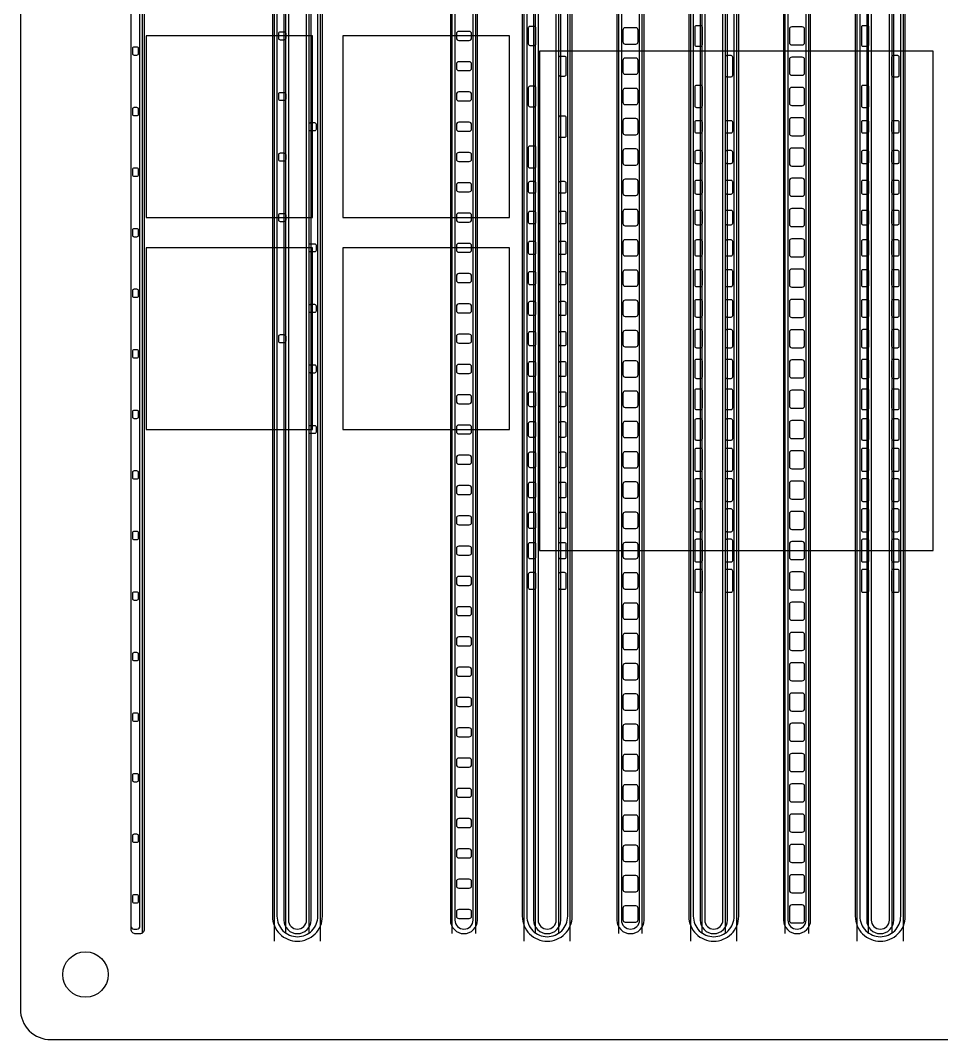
# Model space of a CAD drawing. Header units: millimetres. Extents: x -62 to 62, y -67 to 70.
# Drawn here: x -62.3 to -1.4, y -67.3 to 0 of the extents above; entities that cross this region are included whole.
import ezdxf

# ---------------------------------------------------------------- set-up
doc = ezdxf.new("R2010")
doc.units = ezdxf.units.MM
for name, color, linetype in [('DATUM_BOTH', 6, 'Continuous'), ('LAND_GROOVE_BOTH_FACES', 2, 'Continuous'), ('LAND_RECESS_TOP', 3, 'Continuous'), ('LAND_WINDOW_THRU', 4, 'Continuous'), ('MASK_NO_FILLER', 30, 'Continuous'), ('OUTLINE_BOTH', 7, 'Continuous'), ('REF', 8, 'Continuous'), ('WEB_ORIFICE_INLET', 1, 'Continuous'), ('WEB_ORIFICE_OUTLET', 5, 'Continuous')]:
    doc.layers.add(name, color=color, linetype=linetype)

msp = doc.modelspace()

# ---------------------------------------------------------------- linework, layer by layer
at = {"layer": 'DATUM_BOTH'}
msp.add_circle((-58, -63), 1.5, dxfattribs=at)
at = {"layer": 'LAND_GROOVE_BOTH_FACES'}
for p, q in [((-45.525, -60.8), (-45.525, 60.8)), ((-42.475, -60.8), (-42.475, 60.8)), ((-29.025, -60.8), (-29.025, 60.8)), ((-25.975, -60.8), (-25.975, 60.8)), ((-18.025, -60.8), (-18.025, 60.8)), ((-14.975, -60.8), (-14.975, 60.8)), ((-7.025, -60.8), (-7.025, 60.8)), ((-3.975, -60.8), (-3.975, 60.8)), ((-54.225, -60.3), (-54.225, 60.3)), ((-44.775, -60.3), (-44.775, 60.3)), ((-43.225, -60.3), (-43.225, 60.3)), ((-33.775, -60.3), (-33.775, 60.3)), ((-32.225, -60.3), (-32.225, 60.3)), ((-28.275, -60.3), (-28.275, 60.3)), ((-26.725, -60.3), (-26.725, 60.3)), ((-22.775, -60.3), (-22.775, 60.3)), ((-21.225, -60.3), (-21.225, 60.3)), ((-17.275, -60.3), (-17.275, 60.3)), ((-15.725, -60.3), (-15.725, 60.3)), ((-11.775, -60.3), (-11.775, 60.3)), ((-10.225, -60.3), (-10.225, 60.3)), ((-6.275, -60.3), (-6.275, 60.3)), ((-4.725, -60.3), (-4.725, 60.3))]:
    msp.add_line(p, q, dxfattribs=at)
at = {"layer": 'LAND_RECESS_TOP'}
for points in [[(-44, -60.5), (-44, -60.5, 0.414214), (-42.65, -59.15), (-42.65, 59.15, 0.414214), (-44, 60.5), (-44, 60.5, 0.414214), (-45.35, 59.15), (-45.35, -59.15, 0.414214)], [(-27.5, -60.5), (-27.5, -60.5, 0.414214), (-26.15, -59.15), (-26.15, 59.15, 0.414214), (-27.5, 60.5), (-27.5, 60.5, 0.414214), (-28.85, 59.15), (-28.85, -59.15, 0.414214)], [(-16.5, -60.5), (-16.5, -60.5, 0.414214), (-15.15, -59.15), (-15.15, 59.15, 0.414214), (-16.5, 60.5), (-16.5, 60.5, 0.414214), (-17.85, 59.15), (-17.85, -59.15, 0.414214)], [(-5.5, -60.5), (-5.5, -60.5, 0.414214), (-4.15, -59.15), (-4.15, 59.15, 0.414214), (-5.5, 60.5), (-5.5, 60.5, 0.414214), (-6.85, 59.15), (-6.85, -59.15, 0.414214)]]:
    msp.add_lwpolyline(points, format="xyb", close=True, dxfattribs=at)
at = {"layer": 'LAND_WINDOW_THRU'}
for points in [[(-54.8, -60), (-54.6, -60, 0.414214), (-54.4, -59.8), (-54.4, 59.8, 0.414214), (-54.6, 60), (-54.8, 60, 0.414214), (-55, 59.8), (-55, -59.8, 0.414214)], [(-44, -60), (-44, -60, 0.414214), (-43.4, -59.4), (-43.4, 59.4, 0.414214), (-44, 60), (-44, 60, 0.414214), (-44.6, 59.4), (-44.6, -59.4, 0.414214)], [(-33, -60), (-33, -60, 0.414214), (-32.4, -59.4), (-32.4, 59.4, 0.414214), (-33, 60), (-33, 60, 0.414214), (-33.6, 59.4), (-33.6, -59.4, 0.414214)], [(-27.5, -60), (-27.5, -60, 0.414214), (-26.9, -59.4), (-26.9, 59.4, 0.414214), (-27.5, 60), (-27.5, 60, 0.414214), (-28.1, 59.4), (-28.1, -59.4, 0.414214)], [(-22, -60), (-22, -60, 0.414214), (-21.4, -59.4), (-21.4, 59.4, 0.414214), (-22, 60), (-22, 60, 0.414214), (-22.6, 59.4), (-22.6, -59.4, 0.414214)], [(-16.5, -60), (-16.5, -60, 0.414214), (-15.9, -59.4), (-15.9, 59.4, 0.414214), (-16.5, 60), (-16.5, 60, 0.414214), (-17.1, 59.4), (-17.1, -59.4, 0.414214)], [(-11, -60), (-11, -60, 0.414214), (-10.4, -59.4), (-10.4, 59.4, 0.414214), (-11, 60), (-11, 60, 0.414214), (-11.6, 59.4), (-11.6, -59.4, 0.414214)], [(-5.5, -60), (-5.5, -60, 0.414214), (-4.9, -59.4), (-4.9, 59.4, 0.414214), (-5.5, 60), (-5.5, 60, 0.414214), (-6.1, 59.4), (-6.1, -59.4, 0.414214)]]:
    msp.add_lwpolyline(points, format="xyb", close=True, dxfattribs=at)
at = {"layer": 'MASK_NO_FILLER'}
for points in [[(-44, -60.8), (-44, -60.8, 0.414214), (-42.35, -59.15), (-42.35, 59.15, 0.414214), (-44, 60.8), (-44, 60.8, 0.414214), (-45.65, 59.15), (-45.65, -59.15, 0.414214)], [(-27.5, -60.8), (-27.5, -60.8, 0.414214), (-25.85, -59.15), (-25.85, 59.15, 0.414214), (-27.5, 60.8), (-27.5, 60.8, 0.414214), (-29.15, 59.15), (-29.15, -59.15, 0.414214)], [(-16.5, -60.8), (-16.5, -60.8, 0.414214), (-14.85, -59.15), (-14.85, 59.15, 0.414214), (-16.5, 60.8), (-16.5, 60.8, 0.414214), (-18.15, 59.15), (-18.15, -59.15, 0.414214)], [(-5.5, -60.8), (-5.5, -60.8, 0.414214), (-3.85, -59.15), (-3.85, 59.15, 0.414214), (-5.5, 60.8), (-5.5, 60.8, 0.414214), (-7.15, 59.15), (-7.15, -59.15, 0.414214)], [(-54.7, -60.3), (-54.4, -60.3, 0.414214), (-54.1, -60), (-54.1, 60, 0.414214), (-54.4, 60.3), (-54.7, 60.3, 0.414214), (-55, 60), (-55, -60, 0.414214)], [(-44, -60.3), (-44, -60.3, 0.414214), (-43.1, -59.4), (-43.1, 59.4, 0.414214), (-44, 60.3), (-44, 60.3, 0.414214), (-44.9, 59.4), (-44.9, -59.4, 0.414214)], [(-33, -60.3), (-33, -60.3, 0.414214), (-32.1, -59.4), (-32.1, 59.4, 0.414214), (-33, 60.3), (-33, 60.3, 0.414214), (-33.9, 59.4), (-33.9, -59.4, 0.414214)], [(-27.5, -60.3), (-27.5, -60.3, 0.414214), (-26.6, -59.4), (-26.6, 59.4, 0.414214), (-27.5, 60.3), (-27.5, 60.3, 0.414214), (-28.4, 59.4), (-28.4, -59.4, 0.414214)], [(-22, -60.3), (-22, -60.3, 0.414214), (-21.1, -59.4), (-21.1, 59.4, 0.414214), (-22, 60.3), (-22, 60.3, 0.414214), (-22.9, 59.4), (-22.9, -59.4, 0.414214)], [(-16.5, -60.3), (-16.5, -60.3, 0.414214), (-15.6, -59.4), (-15.6, 59.4, 0.414214), (-16.5, 60.3), (-16.5, 60.3, 0.414214), (-17.4, 59.4), (-17.4, -59.4, 0.414214)], [(-11, -60.3), (-11, -60.3, 0.414214), (-10.1, -59.4), (-10.1, 59.4, 0.414214), (-11, 60.3), (-11, 60.3, 0.414214), (-11.9, 59.4), (-11.9, -59.4, 0.414214)], [(-5.5, -60.3), (-5.5, -60.3, 0.414214), (-4.6, -59.4), (-4.6, 59.4, 0.414214), (-5.5, 60.3), (-5.5, 60.3, 0.414214), (-6.4, 59.4), (-6.4, -59.4, 0.414214)]]:
    msp.add_lwpolyline(points, format="xyb", close=True, dxfattribs=at)
at = {"layer": 'OUTLINE_BOTH'}
msp.add_lwpolyline([(-60.3, -67.3), (60.3, -67.3, 0.414214), (62.3, -65.3), (62.3, 65.3, 0.414214), (60.3, 67.3), (-60.3, 67.3, 0.414214), (-62.3, 65.3), (-62.3, -65.3, 0.414214)], format="xyb", close=True, dxfattribs=at)
at = {"layer": 'REF'}
for points in [[(-54, -13), (-43, -13), (-43, -1), (-54, -1)], [(-41, -13), (-30, -13), (-30, -1), (-41, -1)], [(-28, -35), (-2, -35), (-2, -2), (-28, -2)], [(-54, -27), (-43, -27), (-43, -15), (-54, -15)], [(-41, -27), (-30, -27), (-30, -15), (-41, -15)]]:
    msp.add_lwpolyline(points, close=True, dxfattribs=at)
at = {"layer": 'WEB_ORIFICE_INLET'}
for points in [[(-28.65, -1.625), (-28.35, -1.625, 0.414214), (-28.25, -1.525), (-28.25, -0.475, 0.414214), (-28.35, -0.375), (-28.65, -0.375, 0.414214), (-28.75, -0.475), (-28.75, -1.525, 0.414214)], [(-17.65, -1.675), (-17.35, -1.675, 0.414214), (-17.25, -1.575), (-17.25, -0.425, 0.414214), (-17.35, -0.325), (-17.65, -0.325, 0.414214), (-17.75, -0.425), (-17.75, -1.575, 0.414214)], [(-6.65, -1.675), (-6.35, -1.675, 0.414214), (-6.25, -1.575), (-6.25, -0.425, 0.414214), (-6.35, -0.325), (-6.65, -0.325, 0.414214), (-6.75, -0.425), (-6.75, -1.575, 0.414214)], [(-45.15, -1.25), (-44.85, -1.25, 0.414214), (-44.75, -1.15), (-44.75, -0.85, 0.414214), (-44.85, -0.75), (-45.15, -0.75, 0.414214), (-45.25, -0.85), (-45.25, -1.15, 0.414214)], [(-26.65, -3.65), (-26.35, -3.65, 0.414214), (-26.25, -3.55), (-26.25, -2.45, 0.414214), (-26.35, -2.35), (-26.65, -2.35, 0.414214), (-26.75, -2.45), (-26.75, -3.55, 0.414214)], [(-15.65, -3.7), (-15.35, -3.7, 0.414214), (-15.25, -3.6), (-15.25, -2.4, 0.414214), (-15.35, -2.3), (-15.65, -2.3, 0.414214), (-15.75, -2.4), (-15.75, -3.6, 0.414214)], [(-4.65, -3.7), (-4.35, -3.7, 0.414214), (-4.25, -3.6), (-4.25, -2.4, 0.414214), (-4.35, -2.3), (-4.65, -2.3, 0.414214), (-4.75, -2.4), (-4.75, -3.6, 0.414214)], [(-28.65, -5.675), (-28.35, -5.675, 0.414214), (-28.25, -5.575), (-28.25, -4.425, 0.414214), (-28.35, -4.325), (-28.65, -4.325, 0.414214), (-28.75, -4.425), (-28.75, -5.575, 0.414214)], [(-17.65, -5.725), (-17.35, -5.725, 0.414214), (-17.25, -5.625), (-17.25, -4.375, 0.414214), (-17.35, -4.275), (-17.65, -4.275, 0.414214), (-17.75, -4.375), (-17.75, -5.625, 0.414214)], [(-6.65, -5.725), (-6.35, -5.725, 0.414214), (-6.25, -5.625), (-6.25, -4.375, 0.414214), (-6.35, -4.275), (-6.65, -4.275, 0.414214), (-6.75, -4.375), (-6.75, -5.625, 0.414214)], [(-45.15, -5.25), (-44.85, -5.25, 0.414214), (-44.75, -5.15), (-44.75, -4.85, 0.414214), (-44.85, -4.75), (-45.15, -4.75, 0.414214), (-45.25, -4.85), (-45.25, -5.15, 0.414214)], [(-26.65, -7.7), (-26.35, -7.7, 0.414214), (-26.25, -7.6), (-26.25, -6.4, 0.414214), (-26.35, -6.3), (-26.65, -6.3, 0.414214), (-26.75, -6.4), (-26.75, -7.6, 0.414214)], [(-17.65, -7.4), (-17.35, -7.4, 0.414214), (-17.25, -7.3), (-17.25, -6.7, 0.414214), (-17.35, -6.6), (-17.65, -6.6, 0.414214), (-17.75, -6.7), (-17.75, -7.3, 0.414214)], [(-15.65, -7.4), (-15.35, -7.4, 0.414214), (-15.25, -7.3), (-15.25, -6.7, 0.414214), (-15.35, -6.6), (-15.65, -6.6, 0.414214), (-15.75, -6.7), (-15.75, -7.3, 0.414214)], [(-6.65, -7.4), (-6.35, -7.4, 0.414214), (-6.25, -7.3), (-6.25, -6.7, 0.414214), (-6.35, -6.6), (-6.65, -6.6, 0.414214), (-6.75, -6.7), (-6.75, -7.3, 0.414214)], [(-4.65, -7.4), (-4.35, -7.4, 0.414214), (-4.25, -7.3), (-4.25, -6.7, 0.414214), (-4.35, -6.6), (-4.65, -6.6, 0.414214), (-4.75, -6.7), (-4.75, -7.3, 0.414214)], [(-43.15, -7.25), (-42.85, -7.25, 0.414214), (-42.75, -7.15), (-42.75, -6.85, 0.414214), (-42.85, -6.75), (-43.15, -6.75, 0.414214), (-43.25, -6.85), (-43.25, -7.15, 0.414214)], [(-45.15, -9.25), (-44.85, -9.25, 0.414214), (-44.75, -9.15), (-44.75, -8.85, 0.414214), (-44.85, -8.75), (-45.15, -8.75, 0.414214), (-45.25, -8.85), (-45.25, -9.15, 0.414214)], [(-28.65, -9.725), (-28.35, -9.725, 0.414214), (-28.25, -9.625), (-28.25, -8.375, 0.414214), (-28.35, -8.275), (-28.65, -8.275, 0.414214), (-28.75, -8.375), (-28.75, -9.625, 0.414214)], [(-17.65, -9.425), (-17.35, -9.425, 0.414214), (-17.25, -9.325), (-17.25, -8.675, 0.414214), (-17.35, -8.575), (-17.65, -8.575, 0.414214), (-17.75, -8.675), (-17.75, -9.325, 0.414214)], [(-15.65, -9.425), (-15.35, -9.425, 0.414214), (-15.25, -9.325), (-15.25, -8.675, 0.414214), (-15.35, -8.575), (-15.65, -8.575, 0.414214), (-15.75, -8.675), (-15.75, -9.325, 0.414214)], [(-6.65, -9.425), (-6.35, -9.425, 0.414214), (-6.25, -9.325), (-6.25, -8.675, 0.414214), (-6.35, -8.575), (-6.65, -8.575, 0.414214), (-6.75, -8.675), (-6.75, -9.325, 0.414214)], [(-4.65, -9.425), (-4.35, -9.425, 0.414214), (-4.25, -9.325), (-4.25, -8.675, 0.414214), (-4.35, -8.575), (-4.65, -8.575, 0.414214), (-4.75, -8.675), (-4.75, -9.325, 0.414214)], [(-28.65, -11.375), (-28.35, -11.375, 0.414214), (-28.25, -11.275), (-28.25, -10.725, 0.414214), (-28.35, -10.625), (-28.65, -10.625, 0.414214), (-28.75, -10.725), (-28.75, -11.275, 0.414214)], [(-26.65, -11.375), (-26.35, -11.375, 0.414214), (-26.25, -11.275), (-26.25, -10.725, 0.414214), (-26.35, -10.625), (-26.65, -10.625, 0.414214), (-26.75, -10.725), (-26.75, -11.275, 0.414214)], [(-17.65, -11.45), (-17.35, -11.45, 0.414214), (-17.25, -11.35), (-17.25, -10.65, 0.414214), (-17.35, -10.55), (-17.65, -10.55, 0.414214), (-17.75, -10.65), (-17.75, -11.35, 0.414214)], [(-15.65, -11.45), (-15.35, -11.45, 0.414214), (-15.25, -11.35), (-15.25, -10.65, 0.414214), (-15.35, -10.55), (-15.65, -10.55, 0.414214), (-15.75, -10.65), (-15.75, -11.35, 0.414214)], [(-6.65, -11.45), (-6.35, -11.45, 0.414214), (-6.25, -11.35), (-6.25, -10.65, 0.414214), (-6.35, -10.55), (-6.65, -10.55, 0.414214), (-6.75, -10.65), (-6.75, -11.35, 0.414214)], [(-4.65, -11.45), (-4.35, -11.45, 0.414214), (-4.25, -11.35), (-4.25, -10.65, 0.414214), (-4.35, -10.55), (-4.65, -10.55, 0.414214), (-4.75, -10.65), (-4.75, -11.35, 0.414214)], [(-45.15, -13.25), (-44.85, -13.25, 0.414214), (-44.75, -13.15), (-44.75, -12.85, 0.414214), (-44.85, -12.75), (-45.15, -12.75, 0.414214), (-45.25, -12.85), (-45.25, -13.15, 0.414214)], [(-28.65, -13.4), (-28.35, -13.4, 0.414214), (-28.25, -13.3), (-28.25, -12.7, 0.414214), (-28.35, -12.6), (-28.65, -12.6, 0.414214), (-28.75, -12.7), (-28.75, -13.3, 0.414214)], [(-26.65, -13.4), (-26.35, -13.4, 0.414214), (-26.25, -13.3), (-26.25, -12.7, 0.414214), (-26.35, -12.6), (-26.65, -12.6, 0.414214), (-26.75, -12.7), (-26.75, -13.3, 0.414214)], [(-17.65, -13.475), (-17.35, -13.475, 0.414214), (-17.25, -13.375), (-17.25, -12.625, 0.414214), (-17.35, -12.525), (-17.65, -12.525, 0.414214), (-17.75, -12.625), (-17.75, -13.375, 0.414214)], [(-15.65, -13.475), (-15.35, -13.475, 0.414214), (-15.25, -13.375), (-15.25, -12.625, 0.414214), (-15.35, -12.525), (-15.65, -12.525, 0.414214), (-15.75, -12.625), (-15.75, -13.375, 0.414214)], [(-6.65, -13.475), (-6.35, -13.475, 0.414214), (-6.25, -13.375), (-6.25, -12.625, 0.414214), (-6.35, -12.525), (-6.65, -12.525, 0.414214), (-6.75, -12.625), (-6.75, -13.375, 0.414214)], [(-4.65, -13.475), (-4.35, -13.475, 0.414214), (-4.25, -13.375), (-4.25, -12.625, 0.414214), (-4.35, -12.525), (-4.65, -12.525, 0.414214), (-4.75, -12.625), (-4.75, -13.375, 0.414214)], [(-43.15, -15.25), (-42.85, -15.25, 0.414214), (-42.75, -15.15), (-42.75, -14.85, 0.414214), (-42.85, -14.75), (-43.15, -14.75, 0.414214), (-43.25, -14.85), (-43.25, -15.15, 0.414214)], [(-28.65, -15.425), (-28.35, -15.425, 0.414214), (-28.25, -15.325), (-28.25, -14.675, 0.414214), (-28.35, -14.575), (-28.65, -14.575, 0.414214), (-28.75, -14.675), (-28.75, -15.325, 0.414214)], [(-26.65, -15.425), (-26.35, -15.425, 0.414214), (-26.25, -15.325), (-26.25, -14.675, 0.414214), (-26.35, -14.575), (-26.65, -14.575, 0.414214), (-26.75, -14.675), (-26.75, -15.325, 0.414214)], [(-17.65, -15.525), (-17.35, -15.525, 0.414214), (-17.25, -15.425), (-17.25, -14.575, 0.414214), (-17.35, -14.475), (-17.65, -14.475, 0.414214), (-17.75, -14.575), (-17.75, -15.425, 0.414214)], [(-15.65, -15.525), (-15.35, -15.525, 0.414214), (-15.25, -15.425), (-15.25, -14.575, 0.414214), (-15.35, -14.475), (-15.65, -14.475, 0.414214), (-15.75, -14.575), (-15.75, -15.425, 0.414214)], [(-6.65, -15.525), (-6.35, -15.525, 0.414214), (-6.25, -15.425), (-6.25, -14.575, 0.414214), (-6.35, -14.475), (-6.65, -14.475, 0.414214), (-6.75, -14.575), (-6.75, -15.425, 0.414214)], [(-4.65, -15.525), (-4.35, -15.525, 0.414214), (-4.25, -15.425), (-4.25, -14.575, 0.414214), (-4.35, -14.475), (-4.65, -14.475, 0.414214), (-4.75, -14.575), (-4.75, -15.425, 0.414214)], [(-28.65, -17.425), (-28.35, -17.425, 0.414214), (-28.25, -17.325), (-28.25, -16.675, 0.414214), (-28.35, -16.575), (-28.65, -16.575, 0.414214), (-28.75, -16.675), (-28.75, -17.325, 0.414214)], [(-26.65, -17.425), (-26.35, -17.425, 0.414214), (-26.25, -17.325), (-26.25, -16.675, 0.414214), (-26.35, -16.575), (-26.65, -16.575, 0.414214), (-26.75, -16.675), (-26.75, -17.325, 0.414214)], [(-17.65, -17.55), (-17.35, -17.55, 0.414214), (-17.25, -17.45), (-17.25, -16.55, 0.414214), (-17.35, -16.45), (-17.65, -16.45, 0.414214), (-17.75, -16.55), (-17.75, -17.45, 0.414214)], [(-15.65, -17.55), (-15.35, -17.55, 0.414214), (-15.25, -17.45), (-15.25, -16.55, 0.414214), (-15.35, -16.45), (-15.65, -16.45, 0.414214), (-15.75, -16.55), (-15.75, -17.45, 0.414214)], [(-6.65, -17.55), (-6.35, -17.55, 0.414214), (-6.25, -17.45), (-6.25, -16.55, 0.414214), (-6.35, -16.45), (-6.65, -16.45, 0.414214), (-6.75, -16.55), (-6.75, -17.45, 0.414214)], [(-4.65, -17.55), (-4.35, -17.55, 0.414214), (-4.25, -17.45), (-4.25, -16.55, 0.414214), (-4.35, -16.45), (-4.65, -16.45, 0.414214), (-4.75, -16.55), (-4.75, -17.45, 0.414214)], [(-43.15, -19.25), (-42.85, -19.25, 0.414214), (-42.75, -19.15), (-42.75, -18.85, 0.414214), (-42.85, -18.75), (-43.15, -18.75, 0.414214), (-43.25, -18.85), (-43.25, -19.15, 0.414214)], [(-28.65, -19.45), (-28.35, -19.45, 0.414214), (-28.25, -19.35), (-28.25, -18.65, 0.414214), (-28.35, -18.55), (-28.65, -18.55, 0.414214), (-28.75, -18.65), (-28.75, -19.35, 0.414214)], [(-26.65, -19.45), (-26.35, -19.45, 0.414214), (-26.25, -19.35), (-26.25, -18.65, 0.414214), (-26.35, -18.55), (-26.65, -18.55, 0.414214), (-26.75, -18.65), (-26.75, -19.35, 0.414214)], [(-17.65, -19.575), (-17.35, -19.575, 0.414214), (-17.25, -19.475), (-17.25, -18.525, 0.414214), (-17.35, -18.425), (-17.65, -18.425, 0.414214), (-17.75, -18.525), (-17.75, -19.475, 0.414214)], [(-15.65, -19.575), (-15.35, -19.575, 0.414214), (-15.25, -19.475), (-15.25, -18.525, 0.414214), (-15.35, -18.425), (-15.65, -18.425, 0.414214), (-15.75, -18.525), (-15.75, -19.475, 0.414214)], [(-6.65, -19.575), (-6.35, -19.575, 0.414214), (-6.25, -19.475), (-6.25, -18.525, 0.414214), (-6.35, -18.425), (-6.65, -18.425, 0.414214), (-6.75, -18.525), (-6.75, -19.475, 0.414214)], [(-4.65, -19.575), (-4.35, -19.575, 0.414214), (-4.25, -19.475), (-4.25, -18.525, 0.414214), (-4.35, -18.425), (-4.65, -18.425, 0.414214), (-4.75, -18.525), (-4.75, -19.475, 0.414214)], [(-45.15, -21.25), (-44.85, -21.25, 0.414214), (-44.75, -21.15), (-44.75, -20.85, 0.414214), (-44.85, -20.75), (-45.15, -20.75, 0.414214), (-45.25, -20.85), (-45.25, -21.15, 0.414214)], [(-28.65, -21.45), (-28.35, -21.45, 0.414214), (-28.25, -21.35), (-28.25, -20.65, 0.414214), (-28.35, -20.55), (-28.65, -20.55, 0.414214), (-28.75, -20.65), (-28.75, -21.35, 0.414214)], [(-26.65, -21.45), (-26.35, -21.45, 0.414214), (-26.25, -21.35), (-26.25, -20.65, 0.414214), (-26.35, -20.55), (-26.65, -20.55, 0.414214), (-26.75, -20.65), (-26.75, -21.35, 0.414214)], [(-17.65, -21.6), (-17.35, -21.6, 0.414214), (-17.25, -21.5), (-17.25, -20.5, 0.414214), (-17.35, -20.4), (-17.65, -20.4, 0.414214), (-17.75, -20.5), (-17.75, -21.5, 0.414214)], [(-15.65, -21.6), (-15.35, -21.6, 0.414214), (-15.25, -21.5), (-15.25, -20.5, 0.414214), (-15.35, -20.4), (-15.65, -20.4, 0.414214), (-15.75, -20.5), (-15.75, -21.5, 0.414214)], [(-6.65, -21.6), (-6.35, -21.6, 0.414214), (-6.25, -21.5), (-6.25, -20.5, 0.414214), (-6.35, -20.4), (-6.65, -20.4, 0.414214), (-6.75, -20.5), (-6.75, -21.5, 0.414214)], [(-4.65, -21.6), (-4.35, -21.6, 0.414214), (-4.25, -21.5), (-4.25, -20.5, 0.414214), (-4.35, -20.4), (-4.65, -20.4, 0.414214), (-4.75, -20.5), (-4.75, -21.5, 0.414214)], [(-43.15, -23.25), (-42.85, -23.25, 0.414214), (-42.75, -23.15), (-42.75, -22.85, 0.414214), (-42.85, -22.75), (-43.15, -22.75, 0.414214), (-43.25, -22.85), (-43.25, -23.15, 0.414214)], [(-28.65, -23.475), (-28.35, -23.475, 0.414214), (-28.25, -23.375), (-28.25, -22.625, 0.414214), (-28.35, -22.525), (-28.65, -22.525, 0.414214), (-28.75, -22.625), (-28.75, -23.375, 0.414214)], [(-26.65, -23.475), (-26.35, -23.475, 0.414214), (-26.25, -23.375), (-26.25, -22.625, 0.414214), (-26.35, -22.525), (-26.65, -22.525, 0.414214), (-26.75, -22.625), (-26.75, -23.375, 0.414214)], [(-17.65, -23.625), (-17.35, -23.625, 0.414214), (-17.25, -23.525), (-17.25, -22.475, 0.414214), (-17.35, -22.375), (-17.65, -22.375, 0.414214), (-17.75, -22.475), (-17.75, -23.525, 0.414214)], [(-15.65, -23.625), (-15.35, -23.625, 0.414214), (-15.25, -23.525), (-15.25, -22.475, 0.414214), (-15.35, -22.375), (-15.65, -22.375, 0.414214), (-15.75, -22.475), (-15.75, -23.525, 0.414214)], [(-6.65, -23.625), (-6.35, -23.625, 0.414214), (-6.25, -23.525), (-6.25, -22.475, 0.414214), (-6.35, -22.375), (-6.65, -22.375, 0.414214), (-6.75, -22.475), (-6.75, -23.525, 0.414214)], [(-4.65, -23.625), (-4.35, -23.625, 0.414214), (-4.25, -23.525), (-4.25, -22.475, 0.414214), (-4.35, -22.375), (-4.65, -22.375, 0.414214), (-4.75, -22.475), (-4.75, -23.525, 0.414214)], [(-28.65, -25.475), (-28.35, -25.475, 0.414214), (-28.25, -25.375), (-28.25, -24.625, 0.414214), (-28.35, -24.525), (-28.65, -24.525, 0.414214), (-28.75, -24.625), (-28.75, -25.375, 0.414214)], [(-26.65, -25.475), (-26.35, -25.475, 0.414214), (-26.25, -25.375), (-26.25, -24.625, 0.414214), (-26.35, -24.525), (-26.65, -24.525, 0.414214), (-26.75, -24.625), (-26.75, -25.375, 0.414214)], [(-17.65, -25.675), (-17.35, -25.675, 0.414214), (-17.25, -25.575), (-17.25, -24.425, 0.414214), (-17.35, -24.325), (-17.65, -24.325, 0.414214), (-17.75, -24.425), (-17.75, -25.575, 0.414214)], [(-15.65, -25.675), (-15.35, -25.675, 0.414214), (-15.25, -25.575), (-15.25, -24.425, 0.414214), (-15.35, -24.325), (-15.65, -24.325, 0.414214), (-15.75, -24.425), (-15.75, -25.575, 0.414214)], [(-6.65, -25.675), (-6.35, -25.675, 0.414214), (-6.25, -25.575), (-6.25, -24.425, 0.414214), (-6.35, -24.325), (-6.65, -24.325, 0.414214), (-6.75, -24.425), (-6.75, -25.575, 0.414214)], [(-4.65, -25.675), (-4.35, -25.675, 0.414214), (-4.25, -25.575), (-4.25, -24.425, 0.414214), (-4.35, -24.325), (-4.65, -24.325, 0.414214), (-4.75, -24.425), (-4.75, -25.575, 0.414214)], [(-43.15, -27.25), (-42.85, -27.25, 0.414214), (-42.75, -27.15), (-42.75, -26.85, 0.414214), (-42.85, -26.75), (-43.15, -26.75, 0.414214), (-43.25, -26.85), (-43.25, -27.15, 0.414214)], [(-28.65, -27.5), (-28.35, -27.5, 0.414214), (-28.25, -27.4), (-28.25, -26.6, 0.414214), (-28.35, -26.5), (-28.65, -26.5, 0.414214), (-28.75, -26.6), (-28.75, -27.4, 0.414214)], [(-26.65, -27.5), (-26.35, -27.5, 0.414214), (-26.25, -27.4), (-26.25, -26.6, 0.414214), (-26.35, -26.5), (-26.65, -26.5, 0.414214), (-26.75, -26.6), (-26.75, -27.4, 0.414214)], [(-17.65, -27.7), (-17.35, -27.7, 0.414214), (-17.25, -27.6), (-17.25, -26.4, 0.414214), (-17.35, -26.3), (-17.65, -26.3, 0.414214), (-17.75, -26.4), (-17.75, -27.6, 0.414214)], [(-15.65, -27.7), (-15.35, -27.7, 0.414214), (-15.25, -27.6), (-15.25, -26.4, 0.414214), (-15.35, -26.3), (-15.65, -26.3, 0.414214), (-15.75, -26.4), (-15.75, -27.6, 0.414214)], [(-6.65, -27.7), (-6.35, -27.7, 0.414214), (-6.25, -27.6), (-6.25, -26.4, 0.414214), (-6.35, -26.3), (-6.65, -26.3, 0.414214), (-6.75, -26.4), (-6.75, -27.6, 0.414214)], [(-4.65, -27.7), (-4.35, -27.7, 0.414214), (-4.25, -27.6), (-4.25, -26.4, 0.414214), (-4.35, -26.3), (-4.65, -26.3, 0.414214), (-4.75, -26.4), (-4.75, -27.6, 0.414214)], [(-17.65, -29.75), (-17.35, -29.75, 0.414214), (-17.25, -29.65), (-17.25, -28.35, 0.414214), (-17.35, -28.25), (-17.65, -28.25, 0.414214), (-17.75, -28.35), (-17.75, -29.65, 0.414214)], [(-15.65, -29.75), (-15.35, -29.75, 0.414214), (-15.25, -29.65), (-15.25, -28.35, 0.414214), (-15.35, -28.25), (-15.65, -28.25, 0.414214), (-15.75, -28.35), (-15.75, -29.65, 0.414214)], [(-6.65, -29.75), (-6.35, -29.75, 0.414214), (-6.25, -29.65), (-6.25, -28.35, 0.414214), (-6.35, -28.25), (-6.65, -28.25, 0.414214), (-6.75, -28.35), (-6.75, -29.65, 0.414214)], [(-4.65, -29.75), (-4.35, -29.75, 0.414214), (-4.25, -29.65), (-4.25, -28.35, 0.414214), (-4.35, -28.25), (-4.65, -28.25, 0.414214), (-4.75, -28.35), (-4.75, -29.65, 0.414214)], [(-28.65, -29.5), (-28.35, -29.5, 0.414214), (-28.25, -29.4), (-28.25, -28.6, 0.414214), (-28.35, -28.5), (-28.65, -28.5, 0.414214), (-28.75, -28.6), (-28.75, -29.4, 0.414214)], [(-26.65, -29.5), (-26.35, -29.5, 0.414214), (-26.25, -29.4), (-26.25, -28.6, 0.414214), (-26.35, -28.5), (-26.65, -28.5, 0.414214), (-26.75, -28.6), (-26.75, -29.4, 0.414214)], [(-17.65, -31.75), (-17.35, -31.75, 0.414214), (-17.25, -31.65), (-17.25, -30.35, 0.414214), (-17.35, -30.25), (-17.65, -30.25, 0.414214), (-17.75, -30.35), (-17.75, -31.65, 0.414214)], [(-15.65, -31.75), (-15.35, -31.75, 0.414214), (-15.25, -31.65), (-15.25, -30.35, 0.414214), (-15.35, -30.25), (-15.65, -30.25, 0.414214), (-15.75, -30.35), (-15.75, -31.65, 0.414214)], [(-6.65, -31.75), (-6.35, -31.75, 0.414214), (-6.25, -31.65), (-6.25, -30.35, 0.414214), (-6.35, -30.25), (-6.65, -30.25, 0.414214), (-6.75, -30.35), (-6.75, -31.65, 0.414214)], [(-4.65, -31.75), (-4.35, -31.75, 0.414214), (-4.25, -31.65), (-4.25, -30.35, 0.414214), (-4.35, -30.25), (-4.65, -30.25, 0.414214), (-4.75, -30.35), (-4.75, -31.65, 0.414214)], [(-28.65, -31.5), (-28.35, -31.5, 0.414214), (-28.25, -31.4), (-28.25, -30.6, 0.414214), (-28.35, -30.5), (-28.65, -30.5, 0.414214), (-28.75, -30.6), (-28.75, -31.4, 0.414214)], [(-26.65, -31.5), (-26.35, -31.5, 0.414214), (-26.25, -31.4), (-26.25, -30.6, 0.414214), (-26.35, -30.5), (-26.65, -30.5, 0.414214), (-26.75, -30.6), (-26.75, -31.4, 0.414214)], [(-17.65, -33.75), (-17.35, -33.75, 0.414214), (-17.25, -33.65), (-17.25, -32.35, 0.414214), (-17.35, -32.25), (-17.65, -32.25, 0.414214), (-17.75, -32.35), (-17.75, -33.65, 0.414214)], [(-15.65, -33.75), (-15.35, -33.75, 0.414214), (-15.25, -33.65), (-15.25, -32.35, 0.414214), (-15.35, -32.25), (-15.65, -32.25, 0.414214), (-15.75, -32.35), (-15.75, -33.65, 0.414214)], [(-6.65, -33.75), (-6.35, -33.75, 0.414214), (-6.25, -33.65), (-6.25, -32.35, 0.414214), (-6.35, -32.25), (-6.65, -32.25, 0.414214), (-6.75, -32.35), (-6.75, -33.65, 0.414214)], [(-4.65, -33.75), (-4.35, -33.75, 0.414214), (-4.25, -33.65), (-4.25, -32.35, 0.414214), (-4.35, -32.25), (-4.65, -32.25, 0.414214), (-4.75, -32.35), (-4.75, -33.65, 0.414214)], [(-28.65, -33.525), (-28.35, -33.525, 0.414214), (-28.25, -33.425), (-28.25, -32.575, 0.414214), (-28.35, -32.475), (-28.65, -32.475, 0.414214), (-28.75, -32.575), (-28.75, -33.425, 0.414214)], [(-26.65, -33.525), (-26.35, -33.525, 0.414214), (-26.25, -33.425), (-26.25, -32.575, 0.414214), (-26.35, -32.475), (-26.65, -32.475, 0.414214), (-26.75, -32.575), (-26.75, -33.425, 0.414214)], [(-17.65, -35.75), (-17.35, -35.75, 0.414214), (-17.25, -35.65), (-17.25, -34.35, 0.414214), (-17.35, -34.25), (-17.65, -34.25, 0.414214), (-17.75, -34.35), (-17.75, -35.65, 0.414214)], [(-15.65, -35.75), (-15.35, -35.75, 0.414214), (-15.25, -35.65), (-15.25, -34.35, 0.414214), (-15.35, -34.25), (-15.65, -34.25, 0.414214), (-15.75, -34.35), (-15.75, -35.65, 0.414214)], [(-6.65, -35.75), (-6.35, -35.75, 0.414214), (-6.25, -35.65), (-6.25, -34.35, 0.414214), (-6.35, -34.25), (-6.65, -34.25, 0.414214), (-6.75, -34.35), (-6.75, -35.65, 0.414214)], [(-4.65, -35.75), (-4.35, -35.75, 0.414214), (-4.25, -35.65), (-4.25, -34.35, 0.414214), (-4.35, -34.25), (-4.65, -34.25, 0.414214), (-4.75, -34.35), (-4.75, -35.65, 0.414214)], [(-28.65, -35.525), (-28.35, -35.525, 0.414214), (-28.25, -35.425), (-28.25, -34.575, 0.414214), (-28.35, -34.475), (-28.65, -34.475, 0.414214), (-28.75, -34.575), (-28.75, -35.425, 0.414214)], [(-26.65, -35.525), (-26.35, -35.525, 0.414214), (-26.25, -35.425), (-26.25, -34.575, 0.414214), (-26.35, -34.475), (-26.65, -34.475, 0.414214), (-26.75, -34.575), (-26.75, -35.425, 0.414214)], [(-17.65, -37.75), (-17.35, -37.75, 0.414214), (-17.25, -37.65), (-17.25, -36.35, 0.414214), (-17.35, -36.25), (-17.65, -36.25, 0.414214), (-17.75, -36.35), (-17.75, -37.65, 0.414214)], [(-15.65, -37.75), (-15.35, -37.75, 0.414214), (-15.25, -37.65), (-15.25, -36.35, 0.414214), (-15.35, -36.25), (-15.65, -36.25, 0.414214), (-15.75, -36.35), (-15.75, -37.65, 0.414214)], [(-6.65, -37.75), (-6.35, -37.75, 0.414214), (-6.25, -37.65), (-6.25, -36.35, 0.414214), (-6.35, -36.25), (-6.65, -36.25, 0.414214), (-6.75, -36.35), (-6.75, -37.65, 0.414214)], [(-4.65, -37.75), (-4.35, -37.75, 0.414214), (-4.25, -37.65), (-4.25, -36.35, 0.414214), (-4.35, -36.25), (-4.65, -36.25, 0.414214), (-4.75, -36.35), (-4.75, -37.65, 0.414214)], [(-28.65, -37.55), (-28.35, -37.55, 0.414214), (-28.25, -37.45), (-28.25, -36.55, 0.414214), (-28.35, -36.45), (-28.65, -36.45, 0.414214), (-28.75, -36.55), (-28.75, -37.45, 0.414214)], [(-26.65, -37.55), (-26.35, -37.55, 0.414214), (-26.25, -37.45), (-26.25, -36.55, 0.414214), (-26.35, -36.45), (-26.65, -36.45, 0.414214), (-26.75, -36.55), (-26.75, -37.45, 0.414214)]]:
    msp.add_lwpolyline(points, format="xyb", close=True, dxfattribs=at)
at = {"layer": 'WEB_ORIFICE_OUTLET'}
for points in [[(-22.35, -1.535), (-21.65, -1.535, 0.414214), (-21.5, -1.385), (-21.5, -0.615, 0.414214), (-21.65, -0.465), (-22.35, -0.465, 0.414214), (-22.5, -0.615), (-22.5, -1.385, 0.414214)], [(-11.35, -1.595), (-10.65, -1.595, 0.414214), (-10.5, -1.445), (-10.5, -0.555, 0.414214), (-10.65, -0.405), (-11.35, -0.405, 0.414214), (-11.5, -0.555), (-11.5, -1.445, 0.414214)], [(-33.35, -1.295), (-32.65, -1.295, 0.414214), (-32.5, -1.145), (-32.5, -0.855, 0.414214), (-32.65, -0.705), (-33.35, -0.705, 0.414214), (-33.5, -0.855), (-33.5, -1.145, 0.414214)], [(-54.8, -2.265), (-54.6, -2.265, 0.414214), (-54.5, -2.165), (-54.5, -1.835, 0.414214), (-54.6, -1.735), (-54.8, -1.735, 0.414214), (-54.9, -1.835), (-54.9, -2.165, 0.414214)], [(-22.35, -3.535), (-21.65, -3.535, 0.414214), (-21.5, -3.385), (-21.5, -2.615, 0.414214), (-21.65, -2.465), (-22.35, -2.465, 0.414214), (-22.5, -2.615), (-22.5, -3.385, 0.414214)], [(-11.35, -3.595), (-10.65, -3.595, 0.414214), (-10.5, -3.445), (-10.5, -2.555, 0.414214), (-10.65, -2.405), (-11.35, -2.405, 0.414214), (-11.5, -2.555), (-11.5, -3.445, 0.414214)], [(-33.35, -3.295), (-32.65, -3.295, 0.414214), (-32.5, -3.145), (-32.5, -2.855, 0.414214), (-32.65, -2.705), (-33.35, -2.705, 0.414214), (-33.5, -2.855), (-33.5, -3.145, 0.414214)], [(-33.35, -5.295), (-32.65, -5.295, 0.414214), (-32.5, -5.145), (-32.5, -4.855, 0.414214), (-32.65, -4.705), (-33.35, -4.705, 0.414214), (-33.5, -4.855), (-33.5, -5.145, 0.414214)], [(-22.35, -5.535), (-21.65, -5.535, 0.414214), (-21.5, -5.385), (-21.5, -4.615, 0.414214), (-21.65, -4.465), (-22.35, -4.465, 0.414214), (-22.5, -4.615), (-22.5, -5.385, 0.414214)], [(-11.35, -5.595), (-10.65, -5.595, 0.414214), (-10.5, -5.445), (-10.5, -4.555, 0.414214), (-10.65, -4.405), (-11.35, -4.405, 0.414214), (-11.5, -4.555), (-11.5, -5.445, 0.414214)], [(-54.8, -6.265), (-54.6, -6.265, 0.414214), (-54.5, -6.165), (-54.5, -5.835, 0.414214), (-54.6, -5.735), (-54.8, -5.735, 0.414214), (-54.9, -5.835), (-54.9, -6.165, 0.414214)], [(-33.35, -7.295), (-32.65, -7.295, 0.414214), (-32.5, -7.145), (-32.5, -6.855, 0.414214), (-32.65, -6.705), (-33.35, -6.705, 0.414214), (-33.5, -6.855), (-33.5, -7.145, 0.414214)], [(-22.35, -7.535), (-21.65, -7.535, 0.414214), (-21.5, -7.385), (-21.5, -6.615, 0.414214), (-21.65, -6.465), (-22.35, -6.465, 0.414214), (-22.5, -6.615), (-22.5, -7.385, 0.414214)], [(-11.35, -7.595), (-10.65, -7.595, 0.414214), (-10.5, -7.445), (-10.5, -6.555, 0.414214), (-10.65, -6.405), (-11.35, -6.405, 0.414214), (-11.5, -6.555), (-11.5, -7.445, 0.414214)], [(-33.35, -9.295), (-32.65, -9.295, 0.414214), (-32.5, -9.145), (-32.5, -8.855, 0.414214), (-32.65, -8.705), (-33.35, -8.705, 0.414214), (-33.5, -8.855), (-33.5, -9.145, 0.414214)], [(-22.35, -9.535), (-21.65, -9.535, 0.414214), (-21.5, -9.385), (-21.5, -8.615, 0.414214), (-21.65, -8.465), (-22.35, -8.465, 0.414214), (-22.5, -8.615), (-22.5, -9.385, 0.414214)], [(-11.35, -9.595), (-10.65, -9.595, 0.414214), (-10.5, -9.445), (-10.5, -8.555, 0.414214), (-10.65, -8.405), (-11.35, -8.405, 0.414214), (-11.5, -8.555), (-11.5, -9.445, 0.414214)], [(-54.8, -10.265), (-54.6, -10.265, 0.414214), (-54.5, -10.165), (-54.5, -9.835, 0.414214), (-54.6, -9.735), (-54.8, -9.735, 0.414214), (-54.9, -9.835), (-54.9, -10.165, 0.414214)], [(-33.35, -11.295), (-32.65, -11.295, 0.414214), (-32.5, -11.145), (-32.5, -10.855, 0.414214), (-32.65, -10.705), (-33.35, -10.705, 0.414214), (-33.5, -10.855), (-33.5, -11.145, 0.414214)], [(-22.35, -11.535), (-21.65, -11.535, 0.414214), (-21.5, -11.385), (-21.5, -10.615, 0.414214), (-21.65, -10.465), (-22.35, -10.465, 0.414214), (-22.5, -10.615), (-22.5, -11.385, 0.414214)], [(-11.35, -11.595), (-10.65, -11.595, 0.414214), (-10.5, -11.445), (-10.5, -10.555, 0.414214), (-10.65, -10.405), (-11.35, -10.405, 0.414214), (-11.5, -10.555), (-11.5, -11.445, 0.414214)], [(-33.35, -13.295), (-32.65, -13.295, 0.414214), (-32.5, -13.145), (-32.5, -12.855, 0.414214), (-32.65, -12.705), (-33.35, -12.705, 0.414214), (-33.5, -12.855), (-33.5, -13.145, 0.414214)], [(-22.35, -13.535), (-21.65, -13.535, 0.414214), (-21.5, -13.385), (-21.5, -12.615, 0.414214), (-21.65, -12.465), (-22.35, -12.465, 0.414214), (-22.5, -12.615), (-22.5, -13.385, 0.414214)], [(-11.35, -13.595), (-10.65, -13.595, 0.414214), (-10.5, -13.445), (-10.5, -12.555, 0.414214), (-10.65, -12.405), (-11.35, -12.405, 0.414214), (-11.5, -12.555), (-11.5, -13.445, 0.414214)], [(-54.8, -14.265), (-54.6, -14.265, 0.414214), (-54.5, -14.165), (-54.5, -13.835, 0.414214), (-54.6, -13.735), (-54.8, -13.735, 0.414214), (-54.9, -13.835), (-54.9, -14.165, 0.414214)], [(-33.35, -15.295), (-32.65, -15.295, 0.414214), (-32.5, -15.145), (-32.5, -14.855, 0.414214), (-32.65, -14.705), (-33.35, -14.705, 0.414214), (-33.5, -14.855), (-33.5, -15.145, 0.414214)], [(-22.35, -15.535), (-21.65, -15.535, 0.414214), (-21.5, -15.385), (-21.5, -14.615, 0.414214), (-21.65, -14.465), (-22.35, -14.465, 0.414214), (-22.5, -14.615), (-22.5, -15.385, 0.414214)], [(-11.35, -15.595), (-10.65, -15.595, 0.414214), (-10.5, -15.445), (-10.5, -14.555, 0.414214), (-10.65, -14.405), (-11.35, -14.405, 0.414214), (-11.5, -14.555), (-11.5, -15.445, 0.414214)], [(-33.35, -17.295), (-32.65, -17.295, 0.414214), (-32.5, -17.145), (-32.5, -16.855, 0.414214), (-32.65, -16.705), (-33.35, -16.705, 0.414214), (-33.5, -16.855), (-33.5, -17.145, 0.414214)], [(-22.35, -17.535), (-21.65, -17.535, 0.414214), (-21.5, -17.385), (-21.5, -16.615, 0.414214), (-21.65, -16.465), (-22.35, -16.465, 0.414214), (-22.5, -16.615), (-22.5, -17.385, 0.414214)], [(-11.35, -17.595), (-10.65, -17.595, 0.414214), (-10.5, -17.445), (-10.5, -16.555, 0.414214), (-10.65, -16.405), (-11.35, -16.405, 0.414214), (-11.5, -16.555), (-11.5, -17.445, 0.414214)], [(-54.8, -18.265), (-54.6, -18.265, 0.414214), (-54.5, -18.165), (-54.5, -17.835, 0.414214), (-54.6, -17.735), (-54.8, -17.735, 0.414214), (-54.9, -17.835), (-54.9, -18.165, 0.414214)], [(-33.35, -19.295), (-32.65, -19.295, 0.414214), (-32.5, -19.145), (-32.5, -18.855, 0.414214), (-32.65, -18.705), (-33.35, -18.705, 0.414214), (-33.5, -18.855), (-33.5, -19.145, 0.414214)], [(-22.35, -19.535), (-21.65, -19.535, 0.414214), (-21.5, -19.385), (-21.5, -18.615, 0.414214), (-21.65, -18.465), (-22.35, -18.465, 0.414214), (-22.5, -18.615), (-22.5, -19.385, 0.414214)], [(-11.35, -19.595), (-10.65, -19.595, 0.414214), (-10.5, -19.445), (-10.5, -18.555, 0.414214), (-10.65, -18.405), (-11.35, -18.405, 0.414214), (-11.5, -18.555), (-11.5, -19.445, 0.414214)], [(-33.35, -21.295), (-32.65, -21.295, 0.414214), (-32.5, -21.145), (-32.5, -20.855, 0.414214), (-32.65, -20.705), (-33.35, -20.705, 0.414214), (-33.5, -20.855), (-33.5, -21.145, 0.414214)], [(-22.35, -21.535), (-21.65, -21.535, 0.414214), (-21.5, -21.385), (-21.5, -20.615, 0.414214), (-21.65, -20.465), (-22.35, -20.465, 0.414214), (-22.5, -20.615), (-22.5, -21.385, 0.414214)], [(-11.35, -21.595), (-10.65, -21.595, 0.414214), (-10.5, -21.445), (-10.5, -20.555, 0.414214), (-10.65, -20.405), (-11.35, -20.405, 0.414214), (-11.5, -20.555), (-11.5, -21.445, 0.414214)], [(-54.8, -22.265), (-54.6, -22.265, 0.414214), (-54.5, -22.165), (-54.5, -21.835, 0.414214), (-54.6, -21.735), (-54.8, -21.735, 0.414214), (-54.9, -21.835), (-54.9, -22.165, 0.414214)], [(-33.35, -23.295), (-32.65, -23.295, 0.414214), (-32.5, -23.145), (-32.5, -22.855, 0.414214), (-32.65, -22.705), (-33.35, -22.705, 0.414214), (-33.5, -22.855), (-33.5, -23.145, 0.414214)], [(-22.35, -23.535), (-21.65, -23.535, 0.414214), (-21.5, -23.385), (-21.5, -22.615, 0.414214), (-21.65, -22.465), (-22.35, -22.465, 0.414214), (-22.5, -22.615), (-22.5, -23.385, 0.414214)], [(-11.35, -23.595), (-10.65, -23.595, 0.414214), (-10.5, -23.445), (-10.5, -22.555, 0.414214), (-10.65, -22.405), (-11.35, -22.405, 0.414214), (-11.5, -22.555), (-11.5, -23.445, 0.414214)], [(-33.35, -25.295), (-32.65, -25.295, 0.414214), (-32.5, -25.145), (-32.5, -24.855, 0.414214), (-32.65, -24.705), (-33.35, -24.705, 0.414214), (-33.5, -24.855), (-33.5, -25.145, 0.414214)], [(-22.35, -25.535), (-21.65, -25.535, 0.414214), (-21.5, -25.385), (-21.5, -24.615, 0.414214), (-21.65, -24.465), (-22.35, -24.465, 0.414214), (-22.5, -24.615), (-22.5, -25.385, 0.414214)], [(-11.35, -25.595), (-10.65, -25.595, 0.414214), (-10.5, -25.445), (-10.5, -24.555, 0.414214), (-10.65, -24.405), (-11.35, -24.405, 0.414214), (-11.5, -24.555), (-11.5, -25.445, 0.414214)], [(-54.8, -26.265), (-54.6, -26.265, 0.414214), (-54.5, -26.165), (-54.5, -25.835, 0.414214), (-54.6, -25.735), (-54.8, -25.735, 0.414214), (-54.9, -25.835), (-54.9, -26.165, 0.414214)], [(-33.35, -27.295), (-32.65, -27.295, 0.414214), (-32.5, -27.145), (-32.5, -26.855, 0.414214), (-32.65, -26.705), (-33.35, -26.705, 0.414214), (-33.5, -26.855), (-33.5, -27.145, 0.414214)], [(-22.35, -27.535), (-21.65, -27.535, 0.414214), (-21.5, -27.385), (-21.5, -26.615, 0.414214), (-21.65, -26.465), (-22.35, -26.465, 0.414214), (-22.5, -26.615), (-22.5, -27.385, 0.414214)], [(-11.35, -27.595), (-10.65, -27.595, 0.414214), (-10.5, -27.445), (-10.5, -26.555, 0.414214), (-10.65, -26.405), (-11.35, -26.405, 0.414214), (-11.5, -26.555), (-11.5, -27.445, 0.414214)], [(-33.35, -29.295), (-32.65, -29.295, 0.414214), (-32.5, -29.145), (-32.5, -28.855, 0.414214), (-32.65, -28.705), (-33.35, -28.705, 0.414214), (-33.5, -28.855), (-33.5, -29.145, 0.414214)], [(-22.35, -29.535), (-21.65, -29.535, 0.414214), (-21.5, -29.385), (-21.5, -28.615, 0.414214), (-21.65, -28.465), (-22.35, -28.465, 0.414214), (-22.5, -28.615), (-22.5, -29.385, 0.414214)], [(-11.35, -29.595), (-10.65, -29.595, 0.414214), (-10.5, -29.445), (-10.5, -28.555, 0.414214), (-10.65, -28.405), (-11.35, -28.405, 0.414214), (-11.5, -28.555), (-11.5, -29.445, 0.414214)], [(-54.8, -30.265), (-54.6, -30.265, 0.414214), (-54.5, -30.165), (-54.5, -29.835, 0.414214), (-54.6, -29.735), (-54.8, -29.735, 0.414214), (-54.9, -29.835), (-54.9, -30.165, 0.414214)], [(-33.35, -31.295), (-32.65, -31.295, 0.414214), (-32.5, -31.145), (-32.5, -30.855, 0.414214), (-32.65, -30.705), (-33.35, -30.705, 0.414214), (-33.5, -30.855), (-33.5, -31.145, 0.414214)], [(-22.35, -31.535), (-21.65, -31.535, 0.414214), (-21.5, -31.385), (-21.5, -30.615, 0.414214), (-21.65, -30.465), (-22.35, -30.465, 0.414214), (-22.5, -30.615), (-22.5, -31.385, 0.414214)], [(-11.35, -31.595), (-10.65, -31.595, 0.414214), (-10.5, -31.445), (-10.5, -30.555, 0.414214), (-10.65, -30.405), (-11.35, -30.405, 0.414214), (-11.5, -30.555), (-11.5, -31.445, 0.414214)], [(-33.35, -33.295), (-32.65, -33.295, 0.414214), (-32.5, -33.145), (-32.5, -32.855, 0.414214), (-32.65, -32.705), (-33.35, -32.705, 0.414214), (-33.5, -32.855), (-33.5, -33.145, 0.414214)], [(-22.35, -33.535), (-21.65, -33.535, 0.414214), (-21.5, -33.385), (-21.5, -32.615, 0.414214), (-21.65, -32.465), (-22.35, -32.465, 0.414214), (-22.5, -32.615), (-22.5, -33.385, 0.414214)], [(-11.35, -33.595), (-10.65, -33.595, 0.414214), (-10.5, -33.445), (-10.5, -32.555, 0.414214), (-10.65, -32.405), (-11.35, -32.405, 0.414214), (-11.5, -32.555), (-11.5, -33.445, 0.414214)], [(-54.8, -34.265), (-54.6, -34.265, 0.414214), (-54.5, -34.165), (-54.5, -33.835, 0.414214), (-54.6, -33.735), (-54.8, -33.735, 0.414214), (-54.9, -33.835), (-54.9, -34.165, 0.414214)], [(-33.35, -35.295), (-32.65, -35.295, 0.414214), (-32.5, -35.145), (-32.5, -34.855, 0.414214), (-32.65, -34.705), (-33.35, -34.705, 0.414214), (-33.5, -34.855), (-33.5, -35.145, 0.414214)], [(-22.35, -35.535), (-21.65, -35.535, 0.414214), (-21.5, -35.385), (-21.5, -34.615, 0.414214), (-21.65, -34.465), (-22.35, -34.465, 0.414214), (-22.5, -34.615), (-22.5, -35.385, 0.414214)], [(-11.35, -35.595), (-10.65, -35.595, 0.414214), (-10.5, -35.445), (-10.5, -34.555, 0.414214), (-10.65, -34.405), (-11.35, -34.405, 0.414214), (-11.5, -34.555), (-11.5, -35.445, 0.414214)], [(-33.35, -37.295), (-32.65, -37.295, 0.414214), (-32.5, -37.145), (-32.5, -36.855, 0.414214), (-32.65, -36.705), (-33.35, -36.705, 0.414214), (-33.5, -36.855), (-33.5, -37.145, 0.414214)], [(-22.35, -37.535), (-21.65, -37.535, 0.414214), (-21.5, -37.385), (-21.5, -36.615, 0.414214), (-21.65, -36.465), (-22.35, -36.465, 0.414214), (-22.5, -36.615), (-22.5, -37.385, 0.414214)], [(-11.35, -37.595), (-10.65, -37.595, 0.414214), (-10.5, -37.445), (-10.5, -36.555, 0.414214), (-10.65, -36.405), (-11.35, -36.405, 0.414214), (-11.5, -36.555), (-11.5, -37.445, 0.414214)], [(-54.8, -38.265), (-54.6, -38.265, 0.414214), (-54.5, -38.165), (-54.5, -37.835, 0.414214), (-54.6, -37.735), (-54.8, -37.735, 0.414214), (-54.9, -37.835), (-54.9, -38.165, 0.414214)], [(-33.35, -39.295), (-32.65, -39.295, 0.414214), (-32.5, -39.145), (-32.5, -38.855, 0.414214), (-32.65, -38.705), (-33.35, -38.705, 0.414214), (-33.5, -38.855), (-33.5, -39.145, 0.414214)], [(-22.35, -39.535), (-21.65, -39.535, 0.414214), (-21.5, -39.385), (-21.5, -38.615, 0.414214), (-21.65, -38.465), (-22.35, -38.465, 0.414214), (-22.5, -38.615), (-22.5, -39.385, 0.414214)], [(-11.35, -39.595), (-10.65, -39.595, 0.414214), (-10.5, -39.445), (-10.5, -38.555, 0.414214), (-10.65, -38.405), (-11.35, -38.405, 0.414214), (-11.5, -38.555), (-11.5, -39.445, 0.414214)], [(-33.35, -41.295), (-32.65, -41.295, 0.414214), (-32.5, -41.145), (-32.5, -40.855, 0.414214), (-32.65, -40.705), (-33.35, -40.705, 0.414214), (-33.5, -40.855), (-33.5, -41.145, 0.414214)], [(-22.35, -41.535), (-21.65, -41.535, 0.414214), (-21.5, -41.385), (-21.5, -40.615, 0.414214), (-21.65, -40.465), (-22.35, -40.465, 0.414214), (-22.5, -40.615), (-22.5, -41.385, 0.414214)], [(-11.35, -41.595), (-10.65, -41.595, 0.414214), (-10.5, -41.445), (-10.5, -40.555, 0.414214), (-10.65, -40.405), (-11.35, -40.405, 0.414214), (-11.5, -40.555), (-11.5, -41.445, 0.414214)], [(-54.8, -42.265), (-54.6, -42.265, 0.414214), (-54.5, -42.165), (-54.5, -41.835, 0.414214), (-54.6, -41.735), (-54.8, -41.735, 0.414214), (-54.9, -41.835), (-54.9, -42.165, 0.414214)], [(-11.35, -43.595), (-10.65, -43.595, 0.414214), (-10.5, -43.445), (-10.5, -42.555, 0.414214), (-10.65, -42.405), (-11.35, -42.405, 0.414214), (-11.5, -42.555), (-11.5, -43.445, 0.414214)], [(-33.35, -43.295), (-32.65, -43.295, 0.414214), (-32.5, -43.145), (-32.5, -42.855, 0.414214), (-32.65, -42.705), (-33.35, -42.705, 0.414214), (-33.5, -42.855), (-33.5, -43.145, 0.414214)], [(-22.35, -43.535), (-21.65, -43.535, 0.414214), (-21.5, -43.385), (-21.5, -42.615, 0.414214), (-21.65, -42.465), (-22.35, -42.465, 0.414214), (-22.5, -42.615), (-22.5, -43.385, 0.414214)], [(-11.35, -45.595), (-10.65, -45.595, 0.414214), (-10.5, -45.445), (-10.5, -44.555, 0.414214), (-10.65, -44.405), (-11.35, -44.405, 0.414214), (-11.5, -44.555), (-11.5, -45.445, 0.414214)], [(-33.35, -45.295), (-32.65, -45.295, 0.414214), (-32.5, -45.145), (-32.5, -44.855, 0.414214), (-32.65, -44.705), (-33.35, -44.705, 0.414214), (-33.5, -44.855), (-33.5, -45.145, 0.414214)], [(-22.35, -45.535), (-21.65, -45.535, 0.414214), (-21.5, -45.385), (-21.5, -44.615, 0.414214), (-21.65, -44.465), (-22.35, -44.465, 0.414214), (-22.5, -44.615), (-22.5, -45.385, 0.414214)], [(-54.8, -46.265), (-54.6, -46.265, 0.414214), (-54.5, -46.165), (-54.5, -45.835, 0.414214), (-54.6, -45.735), (-54.8, -45.735, 0.414214), (-54.9, -45.835), (-54.9, -46.165, 0.414214)], [(-11.35, -47.595), (-10.65, -47.595, 0.414214), (-10.5, -47.445), (-10.5, -46.555, 0.414214), (-10.65, -46.405), (-11.35, -46.405, 0.414214), (-11.5, -46.555), (-11.5, -47.445, 0.414214)], [(-33.35, -47.295), (-32.65, -47.295, 0.414214), (-32.5, -47.145), (-32.5, -46.855, 0.414214), (-32.65, -46.705), (-33.35, -46.705, 0.414214), (-33.5, -46.855), (-33.5, -47.145, 0.414214)], [(-22.35, -47.535), (-21.65, -47.535, 0.414214), (-21.5, -47.385), (-21.5, -46.615, 0.414214), (-21.65, -46.465), (-22.35, -46.465, 0.414214), (-22.5, -46.615), (-22.5, -47.385, 0.414214)], [(-22.35, -49.535), (-21.65, -49.535, 0.414214), (-21.5, -49.385), (-21.5, -48.615, 0.414214), (-21.65, -48.465), (-22.35, -48.465, 0.414214), (-22.5, -48.615), (-22.5, -49.385, 0.414214)], [(-11.35, -49.595), (-10.65, -49.595, 0.414214), (-10.5, -49.445), (-10.5, -48.555, 0.414214), (-10.65, -48.405), (-11.35, -48.405, 0.414214), (-11.5, -48.555), (-11.5, -49.445, 0.414214)], [(-33.35, -49.295), (-32.65, -49.295, 0.414214), (-32.5, -49.145), (-32.5, -48.855, 0.414214), (-32.65, -48.705), (-33.35, -48.705, 0.414214), (-33.5, -48.855), (-33.5, -49.145, 0.414214)], [(-54.8, -50.265), (-54.6, -50.265, 0.414214), (-54.5, -50.165), (-54.5, -49.835, 0.414214), (-54.6, -49.735), (-54.8, -49.735, 0.414214), (-54.9, -49.835), (-54.9, -50.165, 0.414214)], [(-22.35, -51.535), (-21.65, -51.535, 0.414214), (-21.5, -51.385), (-21.5, -50.615, 0.414214), (-21.65, -50.465), (-22.35, -50.465, 0.414214), (-22.5, -50.615), (-22.5, -51.385, 0.414214)], [(-11.35, -51.595), (-10.65, -51.595, 0.414214), (-10.5, -51.445), (-10.5, -50.555, 0.414214), (-10.65, -50.405), (-11.35, -50.405, 0.414214), (-11.5, -50.555), (-11.5, -51.445, 0.414214)], [(-33.35, -51.295), (-32.65, -51.295, 0.414214), (-32.5, -51.145), (-32.5, -50.855, 0.414214), (-32.65, -50.705), (-33.35, -50.705, 0.414214), (-33.5, -50.855), (-33.5, -51.145, 0.414214)], [(-22.35, -53.535), (-21.65, -53.535, 0.414214), (-21.5, -53.385), (-21.5, -52.615, 0.414214), (-21.65, -52.465), (-22.35, -52.465, 0.414214), (-22.5, -52.615), (-22.5, -53.385, 0.414214)], [(-11.35, -53.595), (-10.65, -53.595, 0.414214), (-10.5, -53.445), (-10.5, -52.555, 0.414214), (-10.65, -52.405), (-11.35, -52.405, 0.414214), (-11.5, -52.555), (-11.5, -53.445, 0.414214)], [(-33.35, -53.295), (-32.65, -53.295, 0.414214), (-32.5, -53.145), (-32.5, -52.855, 0.414214), (-32.65, -52.705), (-33.35, -52.705, 0.414214), (-33.5, -52.855), (-33.5, -53.145, 0.414214)], [(-54.8, -54.265), (-54.6, -54.265, 0.414214), (-54.5, -54.165), (-54.5, -53.835, 0.414214), (-54.6, -53.735), (-54.8, -53.735, 0.414214), (-54.9, -53.835), (-54.9, -54.165, 0.414214)], [(-22.35, -55.535), (-21.65, -55.535, 0.414214), (-21.5, -55.385), (-21.5, -54.615, 0.414214), (-21.65, -54.465), (-22.35, -54.465, 0.414214), (-22.5, -54.615), (-22.5, -55.385, 0.414214)], [(-11.35, -55.595), (-10.65, -55.595, 0.414214), (-10.5, -55.445), (-10.5, -54.555, 0.414214), (-10.65, -54.405), (-11.35, -54.405, 0.414214), (-11.5, -54.555), (-11.5, -55.445, 0.414214)], [(-33.35, -55.295), (-32.65, -55.295, 0.414214), (-32.5, -55.145), (-32.5, -54.855, 0.414214), (-32.65, -54.705), (-33.35, -54.705, 0.414214), (-33.5, -54.855), (-33.5, -55.145, 0.414214)], [(-22.35, -57.535), (-21.65, -57.535, 0.414214), (-21.5, -57.385), (-21.5, -56.615, 0.414214), (-21.65, -56.465), (-22.35, -56.465, 0.414214), (-22.5, -56.615), (-22.5, -57.385, 0.414214)], [(-11.35, -57.595), (-10.65, -57.595, 0.414214), (-10.5, -57.445), (-10.5, -56.555, 0.414214), (-10.65, -56.405), (-11.35, -56.405, 0.414214), (-11.5, -56.555), (-11.5, -57.445, 0.414214)], [(-33.35, -57.295), (-32.65, -57.295, 0.414214), (-32.5, -57.145), (-32.5, -56.855, 0.414214), (-32.65, -56.705), (-33.35, -56.705, 0.414214), (-33.5, -56.855), (-33.5, -57.145, 0.414214)], [(-54.8, -58.265), (-54.6, -58.265, 0.414214), (-54.5, -58.165), (-54.5, -57.835, 0.414214), (-54.6, -57.735), (-54.8, -57.735, 0.414214), (-54.9, -57.835), (-54.9, -58.165, 0.414214)], [(-22.35, -59.535), (-21.65, -59.535, 0.414214), (-21.5, -59.385), (-21.5, -58.615, 0.414214), (-21.65, -58.465), (-22.35, -58.465, 0.414214), (-22.5, -58.615), (-22.5, -59.385, 0.414214)], [(-11.35, -59.595), (-10.65, -59.595, 0.414214), (-10.5, -59.445), (-10.5, -58.555, 0.414214), (-10.65, -58.405), (-11.35, -58.405, 0.414214), (-11.5, -58.555), (-11.5, -59.445, 0.414214)], [(-33.35, -59.295), (-32.65, -59.295, 0.414214), (-32.5, -59.145), (-32.5, -58.855, 0.414214), (-32.65, -58.705), (-33.35, -58.705, 0.414214), (-33.5, -58.855), (-33.5, -59.145, 0.414214)]]:
    msp.add_lwpolyline(points, format="xyb", close=True, dxfattribs=at)

doc.saveas('drawing.dxf')
